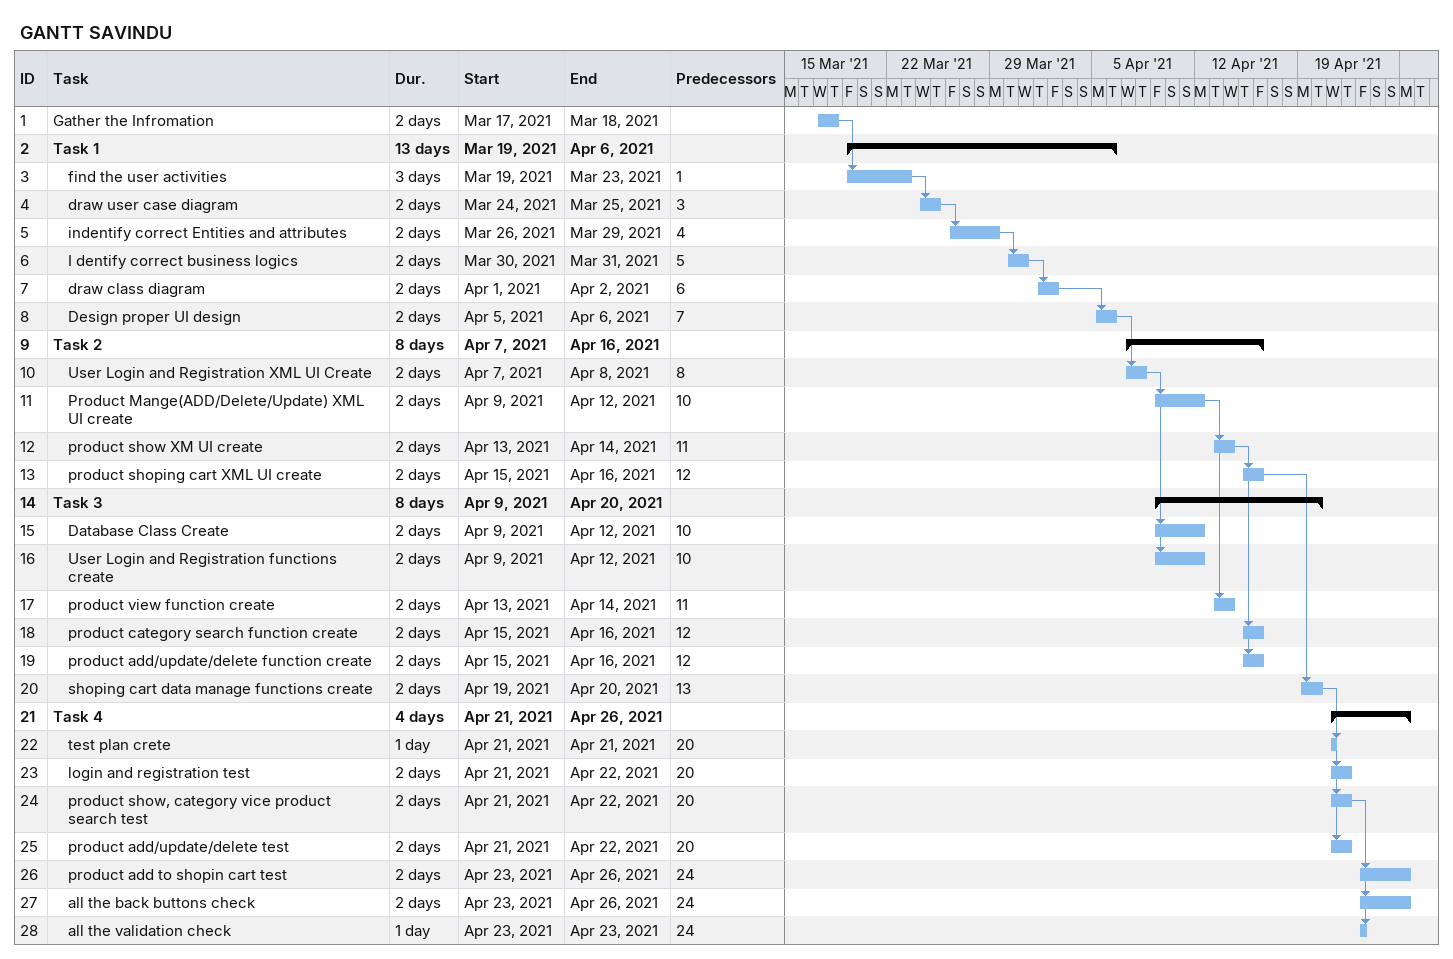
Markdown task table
GANTT SAVINDU

| ID | Level | Task | Duration | Start | Finish | Predecessors |
|---|---|---|---|---|---|---|
| 1 | 1 | Gather the Infromation | 2d | 2021-03-17 | 2021-03-18 |  |
| 2 | 1 | **Task 1** | 13d | 2021-03-19 | 2021-04-06 |  |
| 3 | 2 | find the user activities | 3d | 2021-03-19 | 2021-03-23 | 1 |
| 4 | 2 | draw user case diagram | 2d | 2021-03-24 | 2021-03-25 | 3 |
| 5 | 2 | indentify correct Entities and attributes | 2d | 2021-03-26 | 2021-03-29 | 4 |
| 6 | 2 | I dentify correct business logics | 2d | 2021-03-30 | 2021-03-31 | 5 |
| 7 | 2 | draw class diagram | 2d | 2021-04-01 | 2021-04-02 | 6 |
| 8 | 2 | Design proper UI design | 2d | 2021-04-05 | 2021-04-06 | 7 |
| 9 | 1 | **Task 2** | 8d | 2021-04-07 | 2021-04-16 |  |
| 10 | 2 | User Login and Registration XML UI Create | 2d | 2021-04-07 | 2021-04-08 | 8 |
| 11 | 2 | Product Mange(ADD/Delete/Update) XML UI create | 2d | 2021-04-09 | 2021-04-12 | 10 |
| 12 | 2 | product show XM UI create | 2d | 2021-04-13 | 2021-04-14 | 11 |
| 13 | 2 | product shoping cart XML UI create | 2d | 2021-04-15 | 2021-04-16 | 12 |
| 14 | 1 | **Task 3** | 8d | 2021-04-09 | 2021-04-20 |  |
| 15 | 2 | Database Class Create | 2d | 2021-04-09 | 2021-04-12 | 10 |
| 16 | 2 | User Login and Registration functions create | 2d | 2021-04-09 | 2021-04-12 | 10 |
| 17 | 2 | product view function create | 2d | 2021-04-13 | 2021-04-14 | 11 |
| 18 | 2 | product category search function create | 2d | 2021-04-15 | 2021-04-16 | 12 |
| 19 | 2 | product add/update/delete function create | 2d | 2021-04-15 | 2021-04-16 | 12 |
| 20 | 2 | shoping cart data manage functions create | 2d | 2021-04-19 | 2021-04-20 | 13 |
| 21 | 1 | **Task 4** | 4d | 2021-04-21 | 2021-04-26 |  |
| 22 | 2 | test plan crete | 1d | 2021-04-21 | 2021-04-21 | 20 |
| 23 | 2 | login and registration test | 2d | 2021-04-21 | 2021-04-22 | 20 |
| 24 | 2 | product show, category vice product search test | 2d | 2021-04-21 | 2021-04-22 | 20 |
| 25 | 2 | product add/update/delete test | 2d | 2021-04-21 | 2021-04-22 | 20 |
| 26 | 2 | product add to shopin cart test | 2d | 2021-04-23 | 2021-04-26 | 24 |
| 27 | 2 | all the back buttons check | 2d | 2021-04-23 | 2021-04-26 | 24 |
| 28 | 2 | all the validation check | 1d | 2021-04-23 | 2021-04-23 | 24 |
